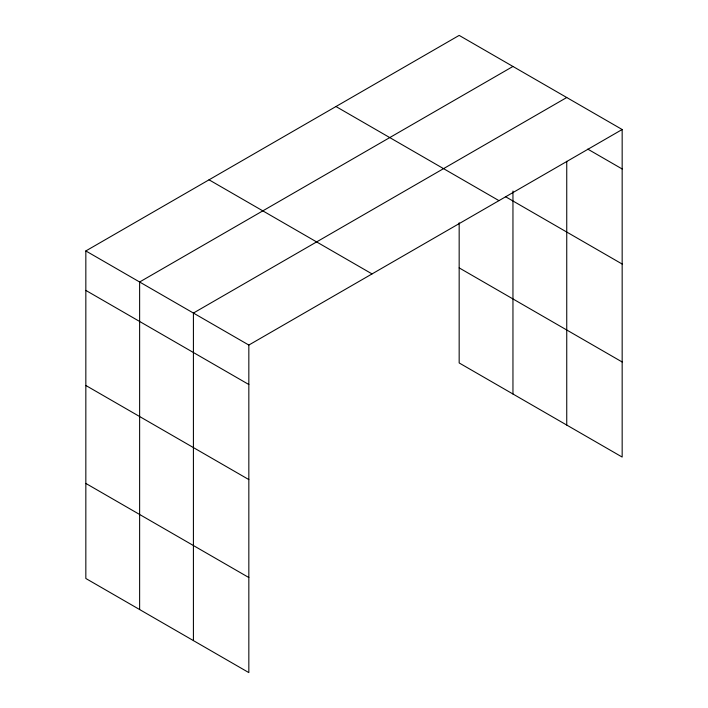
<?xml version="1.0" encoding="UTF-8"?>
<svg xmlns="http://www.w3.org/2000/svg" width="708" height="708" viewBox="0 0 708 708"><rect width="100%" height="100%" fill="white"/><g stroke="black" fill="none" stroke-linecap="round" stroke-linejoin="round"><path stroke-width="1.06" d="M85.836 250.942L248.835 345.053L248.835 672.6L85.836 578.489L85.836 250.942L459.165 35.4L622.164 129.511L622.164 457.058L459.165 362.947L459.165 222.763M512.955 66.455L139.626 281.996L139.626 609.544M566.745 97.509L193.417 313.051L193.417 640.607M248.835 345.053L622.164 129.511M587.764 149.114L622.164 168.973M505.406 196.629L622.164 264.04M335.964 106.527L498.963 200.638M459.165 267.881L622.164 361.992M209.037 179.814L372.036 273.916M85.836 290.404L248.835 384.515M85.836 385.471L248.835 479.582M85.836 483.422L248.835 577.533M566.745 161.3L566.745 425.066M512.955 191.045L512.955 394.011"/></g></svg>
